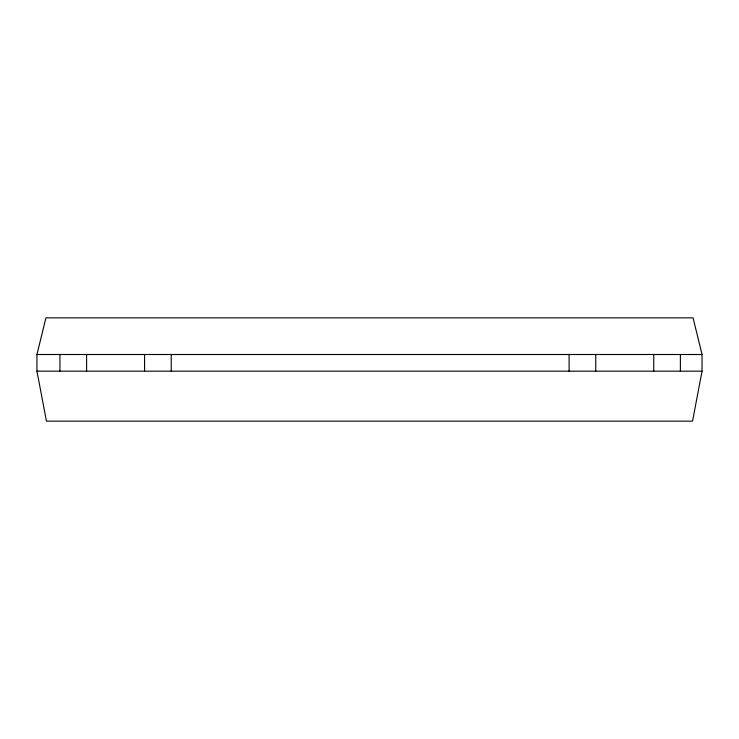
<?xml version="1.0" encoding="UTF-8"?>
<svg xmlns="http://www.w3.org/2000/svg" width="739" height="739" viewBox="0 0 739 739"><rect width="100%" height="100%" fill="white"/><g stroke="black" fill="none" stroke-linecap="round" stroke-linejoin="round"><path stroke-width="1.11" d="M702.05 371.163L692.554 421.147L46.446 421.147L36.95 371.163L36.95 354.508L45.938 317.853L693.062 317.853L702.05 354.508L702.05 371.163L36.95 371.163M36.95 354.508L702.05 354.508M680.388 354.508L680.388 371.163M653.738 354.508L653.738 371.163M595.754 354.508L595.754 371.163M569.095 354.508L569.095 371.163M171.236 354.508L171.236 371.163M144.576 354.508L144.576 371.163M86.602 354.508L86.602 371.163M59.942 354.508L59.942 371.163"/></g></svg>
